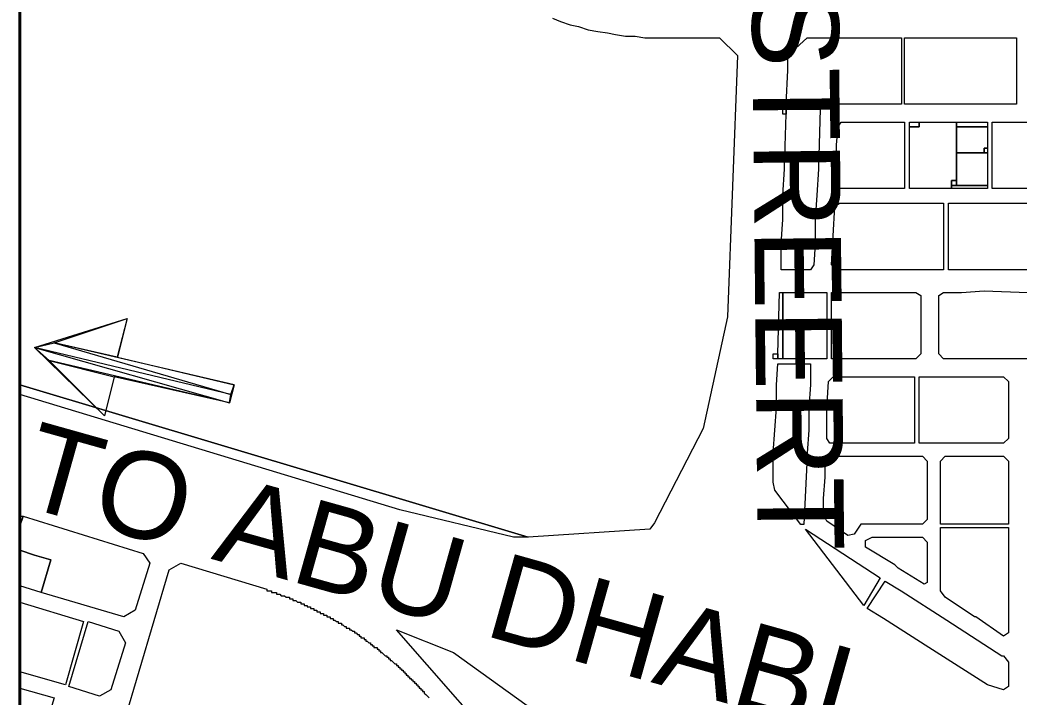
# Model space of a CAD drawing. Header units: inches. Extents: x -0.6 to 32.5, y 0.8 to 22.6.
# Drawn here: x 27.911 to 28.936, y 20.538 to 21.234 of the extents above; entities that cross this region are included whole.
import ezdxf

# ---------------------------------------------------------------- set-up
doc = ezdxf.new("R2010")
doc.units = ezdxf.units.IN
doc.header["$MEASUREMENT"] = 0
doc.layers.add('PDF_Geometry', color=7, linetype='Continuous', true_color=0xa5a5a5)
doc.layers.add('PDF_Text', color=7, linetype='Continuous')
doc.styles.add('PDF Arial', font='arial.ttf')

msp = doc.modelspace()

# ---------------------------------------------------------------- linework, layer by layer
at = {"layer": 'PDF_Geometry', "color": 7, "lineweight": 0}
for points in [[(32.3789, 22.3439), (32.3789, 18.4039), (27.9105, 18.4039), (27.9105, 22.3439), (32.3789, 22.3439)], [(28.4572, 21.2356), (28.4655, 21.2322), (28.4756, 21.2289), (28.4839, 21.2272), (28.4939, 21.2239), (28.5039, 21.2222), (28.5139, 21.2206), (28.5222, 21.2189), (28.5322, 21.2172), (28.5422, 21.2172), (28.5522, 21.2155), (28.5622, 21.2155), (28.5689, 21.2155), (28.6289, 21.2155), (28.6472, 21.1972), (28.6372, 20.9289), (28.6122, 20.8139), (28.5622, 20.7172), (28.5572, 20.7106), (28.4322, 20.7022), (27.9105, 20.8589)], [(28.8156, 21.1472), (28.7922, 21.1472), (28.7689, 21.1472), (28.7439, 21.1472), (28.7322, 21.1472), (28.7206, 21.1472), (28.6972, 21.1472), (28.6989, 21.1822), (28.6989, 21.1972), (28.7189, 21.2156), (28.7339, 21.2156), (28.7689, 21.2156), (28.8156, 21.2156), (28.8156, 21.1706), (28.8156, 21.1472)], [(28.9339, 21.1472), (28.9105, 21.1472), (28.8889, 21.1472), (28.8656, 21.1472), (28.8422, 21.1472), (28.8189, 21.1472), (28.8189, 21.1706), (28.8189, 21.2156), (28.8656, 21.2156), (28.9105, 21.2156), (28.9339, 21.2156), (28.9339, 21.1822), (28.9339, 21.1472)], [(28.6972, 21.1372), (28.6972, 21.1422), (28.7322, 21.1422), (28.7305, 21.0822), (28.7305, 21.0806), (28.7289, 21.0539), (28.7272, 21.0289), (28.7272, 21.0039), (28.7256, 20.9822), (28.7222, 20.9772), (28.6922, 20.9772), (28.6922, 21.0039), (28.6939, 21.0289), (28.6939, 21.0539), (28.6956, 21.0806), (28.6956, 21.0822), (28.6972, 21.1372)], [(28.6939, 21.1372), (28.6939, 21.1422), (28.6972, 21.1422), (28.6972, 21.1372), (28.6939, 21.1372)], [(28.7739, 21.1289), (28.7972, 21.1289), (28.8189, 21.1289), (28.8189, 21.1006), (28.8189, 21.0606), (28.7972, 21.0606), (28.7739, 21.0606), (28.7522, 21.0606), (28.7472, 21.0639), (28.7489, 21.0839), (28.7489, 21.1055), (28.7506, 21.1239), (28.7539, 21.1289), (28.7739, 21.1289)], [(28.8339, 21.1289), (28.8722, 21.1289), (28.8722, 21.1239), (28.8722, 21.0972), (28.8722, 21.0689), (28.8672, 21.0689), (28.8672, 21.0639), (28.8672, 21.0606), (28.8239, 21.0606), (28.8239, 21.0639), (28.8239, 21.1239), (28.8339, 21.1239), (28.8339, 21.1289)], [(28.8239, 21.1239), (28.8239, 21.1289), (28.8339, 21.1289), (28.8339, 21.1239), (28.8239, 21.1239)], [(28.9039, 21.1289), (28.9039, 21.1239), (28.8722, 21.1239), (28.8722, 21.1289), (28.9039, 21.1289)], [(28.9039, 21.1022), (28.9006, 21.1022), (28.9006, 21.0972), (28.8722, 21.0972), (28.8722, 21.1239), (28.9039, 21.1239), (28.9039, 21.1022)], [(28.9089, 21.0606), (28.9089, 21.0939), (28.9089, 21.1289), (28.9322, 21.1289), (28.9555, 21.1289), (28.9739, 21.1289), (28.9772, 21.1239), (28.9772, 21.1055), (28.9772, 21.0839), (28.9772, 21.0655), (28.9739, 21.0606), (28.9555, 21.0606), (28.9322, 21.0606), (28.9089, 21.0606)], [(28.9006, 21.0972), (28.9006, 21.1022), (28.9039, 21.1022), (28.9039, 21.0972), (28.9006, 21.0972)], [(28.9039, 21.0639), (28.8722, 21.0639), (28.8722, 21.0689), (28.8722, 21.0972), (28.9006, 21.0972), (28.9039, 21.0972), (28.9039, 21.0639)], [(28.8672, 21.0639), (28.8672, 21.0689), (28.8722, 21.0689), (28.8722, 21.0639), (28.8672, 21.0639)], [(28.8672, 21.0639), (28.8722, 21.0639), (28.9039, 21.0639), (28.9039, 21.0606), (28.8672, 21.0606), (28.8672, 21.0639)], [(28.8589, 20.9772), (28.8356, 20.9772), (28.8122, 20.9772), (28.7906, 20.9772), (28.7672, 20.9772), (28.7489, 20.9772), (28.7439, 20.9822), (28.7456, 21.0122), (28.7472, 21.0422), (28.7522, 21.0456), (28.7672, 21.0456), (28.7906, 21.0456), (28.8122, 21.0456), (28.8356, 21.0456), (28.8589, 21.0456), (28.8589, 21.0122), (28.8589, 20.9772)], [(28.8856, 21.0456), (28.9089, 21.0456), (28.9322, 21.0456), (28.9556, 21.0456), (28.9739, 21.0456), (28.9772, 21.0422), (28.9772, 21.0122), (28.9772, 20.9822), (28.9739, 20.9772), (28.9556, 20.9772), (28.9322, 20.9772), (28.9089, 20.9772), (28.8856, 20.9772), (28.8639, 20.9772), (28.8639, 21.0122), (28.8639, 21.0456), (28.8856, 21.0456)], [(28.6889, 20.8906), (28.6906, 20.9539), (28.6939, 20.9539), (28.6939, 20.9206), (28.6939, 20.8856), (28.6889, 20.8856), (28.6889, 20.8906)], [(28.7389, 20.8856), (28.7222, 20.8856), (28.7172, 20.8856), (28.6939, 20.8856), (28.6939, 20.9206), (28.6939, 20.9539), (28.7172, 20.9539), (28.7389, 20.9539), (28.7389, 20.9206), (28.7389, 20.8856)], [(28.7439, 20.8856), (28.7439, 20.9206), (28.7439, 20.9539), (28.7672, 20.9539), (28.7906, 20.9539), (28.8122, 20.9539), (28.8305, 20.9539), (28.8356, 20.9506), (28.8356, 20.9206), (28.8356, 20.8906), (28.8305, 20.8856), (28.8122, 20.8856), (28.7906, 20.8856), (28.7672, 20.8856), (28.7439, 20.8856)], [(28.8589, 20.8856), (28.8539, 20.8906), (28.8539, 20.9206), (28.8539, 20.9506), (28.8589, 20.9539), (28.8772, 20.9539), (28.9006, 20.9556), (28.9456, 20.9539), (28.9689, 20.9539), (28.9689, 20.9206), (28.9689, 20.8856), (28.9456, 20.8856), (28.9222, 20.8856), (28.9006, 20.8856), (28.8772, 20.8856), (28.8589, 20.8856)], [(28.0206, 20.9272), (28.0105, 20.8872), (27.9456, 20.9022), (28.0206, 20.9272)], [(27.9456, 20.9022), (28.1272, 20.8489), (27.9255, 20.8972), (27.9456, 20.9022)], [(28.1272, 20.8489), (27.9255, 20.8972), (28.1256, 20.8405), (28.1272, 20.8489)], [(27.9255, 20.8972), (28.1256, 20.8405), (27.9406, 20.8839), (27.9255, 20.8972)], [(28.1306, 20.8589), (27.9456, 20.9022), (28.1272, 20.8489), (28.1306, 20.8589)], [(28.6839, 20.8856), (28.6839, 20.8906), (28.6889, 20.8906), (28.6889, 20.8856), (28.6839, 20.8856)], [(27.9406, 20.8839), (28.0072, 20.8672), (27.9972, 20.8272), (27.9406, 20.8839)], [(28.6889, 20.8806), (28.7222, 20.8806), (28.7222, 20.8589), (28.7206, 20.8356), (28.7206, 20.8122), (28.7189, 20.7889), (28.7139, 20.7889), (28.7139, 20.7855), (28.7189, 20.7855), (28.7155, 20.7155), (28.7122, 20.7155), (28.6856, 20.7506), (28.6839, 20.7589), (28.6839, 20.7889), (28.6856, 20.8122), (28.6872, 20.8356), (28.6872, 20.8589), (28.6889, 20.8806)], [(28.7422, 20.7989), (28.7389, 20.8039), (28.7389, 20.8339), (28.7406, 20.8622), (28.7455, 20.8672), (28.7605, 20.8672), (28.7822, 20.8672), (28.8056, 20.8672), (28.8289, 20.8672), (28.8289, 20.8339), (28.8289, 20.7989), (28.8056, 20.7989), (28.7822, 20.7989), (28.7605, 20.7989), (28.7422, 20.7989)], [(28.8556, 20.8672), (28.8789, 20.8672), (28.9022, 20.8672), (28.9206, 20.8672), (28.9256, 20.8622), (28.9256, 20.8339), (28.9256, 20.8039), (28.9206, 20.7989), (28.9022, 20.7989), (28.8789, 20.7989), (28.8556, 20.7989), (28.8339, 20.7989), (28.8339, 20.8339), (28.8339, 20.8672), (28.8556, 20.8672)], [(27.9105, 20.8589), (28.4322, 20.7022), (28.4172, 20.7022), (28.3005, 20.7306), (27.9105, 20.8489)], [(28.7189, 20.7889), (28.7189, 20.7856), (28.7139, 20.7856), (28.7139, 20.7889), (28.7189, 20.7889)], [(28.7372, 20.7639), (28.7372, 20.7806), (28.7422, 20.7856), (28.7739, 20.7856), (28.7972, 20.7856), (28.8189, 20.7856), (28.8372, 20.7856), (28.8422, 20.7806), (28.8422, 20.7506), (28.8422, 20.7206), (28.8372, 20.7156), (28.8189, 20.7156), (28.7972, 20.7156), (28.7739, 20.7156), (28.7672, 20.7056), (28.7606, 20.7039), (28.7389, 20.7189), (28.7356, 20.7256), (28.7356, 20.7422), (28.7372, 20.7639)], [(28.8556, 20.7622), (28.8556, 20.7806), (28.8606, 20.7856), (28.8906, 20.7856), (28.9206, 20.7856), (28.9256, 20.7806), (28.9256, 20.7622), (28.9256, 20.7389), (28.9256, 20.7156), (28.8906, 20.7156), (28.8556, 20.7156), (28.8556, 20.7389), (28.8556, 20.7622)], [(27.9105, 20.7139), (27.9139, 20.7239), (28.0372, 20.6856), (28.0439, 20.6755), (28.0289, 20.6272), (28.0172, 20.6205), (27.9322, 20.6456), (27.9422, 20.6789), (27.9255, 20.6839), (27.9105, 20.6889)], [(27.9105, 20.7239), (27.9139, 20.7239), (27.9105, 20.7139)], [(28.8556, 20.6889), (28.8556, 20.7122), (28.8906, 20.7122), (28.9256, 20.7122), (28.9256, 20.6889), (28.9256, 20.6656), (28.9256, 20.6422), (28.9256, 20.6205), (28.9256, 20.6039), (28.9206, 20.6006), (28.8922, 20.6205), (28.8906, 20.6205), (28.8606, 20.6406), (28.8556, 20.6472), (28.8556, 20.6656), (28.8556, 20.6889)], [(28.7772, 20.6322), (28.7172, 20.7106), (28.7939, 20.6605), (28.7772, 20.6322)], [(28.8339, 20.7022), (28.8372, 20.7022), (28.8422, 20.6972), (28.8422, 20.6556), (28.8389, 20.6539), (28.8122, 20.6706), (28.8089, 20.6739), (28.7789, 20.6922), (28.7789, 20.6989), (28.7856, 20.7022), (28.8339, 20.7022)], [(27.9105, 20.6889), (27.9255, 20.6839), (27.9422, 20.6789), (27.9322, 20.6456), (27.9105, 20.6522)], [(28.0022, 20.4606), (28.0639, 20.6689), (28.0756, 20.6756), (28.1639, 20.6489), (28.1639, 20.6472), (28.1656, 20.6472), (28.1672, 20.6472), (28.1689, 20.6472), (28.1689, 20.6456), (28.1706, 20.6456), (28.1722, 20.6456), (28.1739, 20.6456), (28.1739, 20.6439), (28.1755, 20.6439), (28.1772, 20.6439), (28.1789, 20.6422), (28.1806, 20.6422), (28.1822, 20.6422), (28.1839, 20.6406), (28.1856, 20.6406), (28.1872, 20.6406), (28.1872, 20.6389), (28.1889, 20.6389), (28.1906, 20.6389), (28.1906, 20.6372), (28.1922, 20.6372), (28.1939, 20.6372), (28.1956, 20.6356), (28.1972, 20.6356), (28.1989, 20.6356), (28.1989, 20.6339), (28.2006, 20.6339), (28.2022, 20.6339), (28.2022, 20.6322), (28.2039, 20.6322), (28.2056, 20.6322), (28.2056, 20.6306), (28.2072, 20.6306), (28.2089, 20.6306), (28.2089, 20.6289), (28.2106, 20.6289), (28.2122, 20.6289), (28.2122, 20.6272), (28.2139, 20.6272), (28.2155, 20.6272), (28.2155, 20.6256), (28.2172, 20.6256), (28.2189, 20.6256), (28.2189, 20.6239), (28.2206, 20.6239), (28.2222, 20.6239), (28.2222, 20.6222), (28.2239, 20.6222), (28.2256, 20.6222), (28.2256, 20.6206), (28.2272, 20.6206), (28.2289, 20.6206), (28.2289, 20.6189), (28.2305, 20.6189), (28.2322, 20.6189), (28.2322, 20.6172), (28.2339, 20.6172), (28.2356, 20.6156), (28.2372, 20.6156), (28.2372, 20.6139), (28.2389, 20.6139), (28.2406, 20.6139), (28.2406, 20.6122), (28.2422, 20.6122), (28.2439, 20.6106), (28.2456, 20.6106), (28.2456, 20.6089), (28.2472, 20.6089), (28.2489, 20.6089), (28.2489, 20.6072), (28.2506, 20.6072), (28.2522, 20.6056)], [(28.7989, 20.6572), (28.8155, 20.6472), (28.8622, 20.6172), (28.9189, 20.5805), (28.9206, 20.5805), (28.9256, 20.5739), (28.9256, 20.5489), (28.9206, 20.5456), (28.9039, 20.5505), (28.8439, 20.5889), (28.7972, 20.6189), (28.7806, 20.6289), (28.7989, 20.6572)], [(27.9105, 20.6356), (27.9756, 20.6156), (27.9572, 20.5506), (27.9105, 20.5639)], [(28.0189, 20.5939), (28.0039, 20.5456), (27.9922, 20.5389), (27.9606, 20.5489), (27.9805, 20.6156), (28.0122, 20.6056), (28.0189, 20.5939)], [(28.2522, 20.6056), (28.2539, 20.6056), (28.2539, 20.6039), (28.2556, 20.6039), (28.2572, 20.6022), (28.2589, 20.6022), (28.2589, 20.6006), (28.2606, 20.6006), (28.2606, 20.5989), (28.2622, 20.5989), (28.2639, 20.5989), (28.2639, 20.5972), (28.2656, 20.5972), (28.2656, 20.5956), (28.2672, 20.5956), (28.2689, 20.5939), (28.2706, 20.5939), (28.2706, 20.5922), (28.2722, 20.5922), (28.2722, 20.5906), (28.2739, 20.5906), (28.2739, 20.5889), (28.2756, 20.5889), (28.2772, 20.5889), (28.2772, 20.5872), (28.2789, 20.5872), (28.2789, 20.5856), (28.2806, 20.5856), (28.2806, 20.5839), (28.2822, 20.5839), (28.2839, 20.5822), (28.2855, 20.5805), (28.2872, 20.5805), (28.2872, 20.5789), (28.2889, 20.5789), (28.2889, 20.5772), (28.2906, 20.5772), (28.2906, 20.5755), (28.2922, 20.5755), (28.2939, 20.5739), (28.2956, 20.5722), (28.2972, 20.5722), (28.2972, 20.5705), (28.2989, 20.5705), (28.2989, 20.5689), (28.3005, 20.5689), (28.3005, 20.5672), (28.3022, 20.5672), (28.3022, 20.5656), (28.3039, 20.5656), (28.3039, 20.5639), (28.3056, 20.5639), (28.3056, 20.5622), (28.3072, 20.5622), (28.3072, 20.5606), (28.3089, 20.5606), (28.3089, 20.5589), (28.3106, 20.5589), (28.3106, 20.5572), (28.3122, 20.5572), (28.3122, 20.5556), (28.3139, 20.5556), (28.3139, 20.5539), (28.3156, 20.5539), (28.3156, 20.5522), (28.3172, 20.5522), (28.3172, 20.5506), (28.3189, 20.5506), (28.3189, 20.5489), (28.3206, 20.5489), (28.3206, 20.5472), (28.3222, 20.5472), (28.3222, 20.5456), (28.3239, 20.5456), (28.3239, 20.5439), (28.3256, 20.5439), (28.3256, 20.5422), (28.3272, 20.5406), (28.3289, 20.5389), (28.3306, 20.5372)], [(28.4256, 20.4606), (28.2972, 20.6072), (28.3556, 20.5839), (28.5522, 20.4422)], [(27.9105, 20.5472), (27.9456, 20.5372), (27.9255, 20.4705), (27.9105, 20.4756)]]:
    msp.add_lwpolyline(points, dxfattribs=at)
at = {"layer": 'PDF_Geometry', "color": 7, "lineweight": 40}
msp.add_lwpolyline([(32.3789, 22.3439), (32.3789, 18.4039), (27.9105, 18.4039), (27.9105, 22.3439), (32.3789, 22.3439)], dxfattribs=at)
at = {"layer": 'PDF_Geometry', "color": 7, "lineweight": 25}
msp.add_lwpolyline([(27.9106, 22.3439), (27.9106, 1.0256), (32.3789, 1.0256), (32.3789, 22.3439), (27.9106, 22.3439)], dxfattribs=at)
at = {"layer": 'PDF_Geometry', "color": 7, "lineweight": 13}
msp.add_lwpolyline([(28.1256, 20.8405), (28.1306, 20.8589), (28.1256, 20.8405), (28.0072, 20.8672), (27.9972, 20.8272), (27.9256, 20.8972), (28.0206, 20.9272), (28.0106, 20.8872), (28.1306, 20.8589)], dxfattribs=at)

# ---------------------------------------------------------------- texts
at = {"layer": 'PDF_Text', "char_height": 0.088825, "attachment_point": 7, "style": 'PDF Arial'}
for s, insert, rotation in [('\\W1.000732;UMM SUQEIM STREERT', (28.6287, 22.1224), 270.599), ('\\W1.000839;TO ABU DHABI', (27.9063, 20.735), 344.3229)]:
    msp.add_mtext(s, dxfattribs=dict(at, insert=insert, rotation=rotation))

doc.saveas('drawing.dxf')
